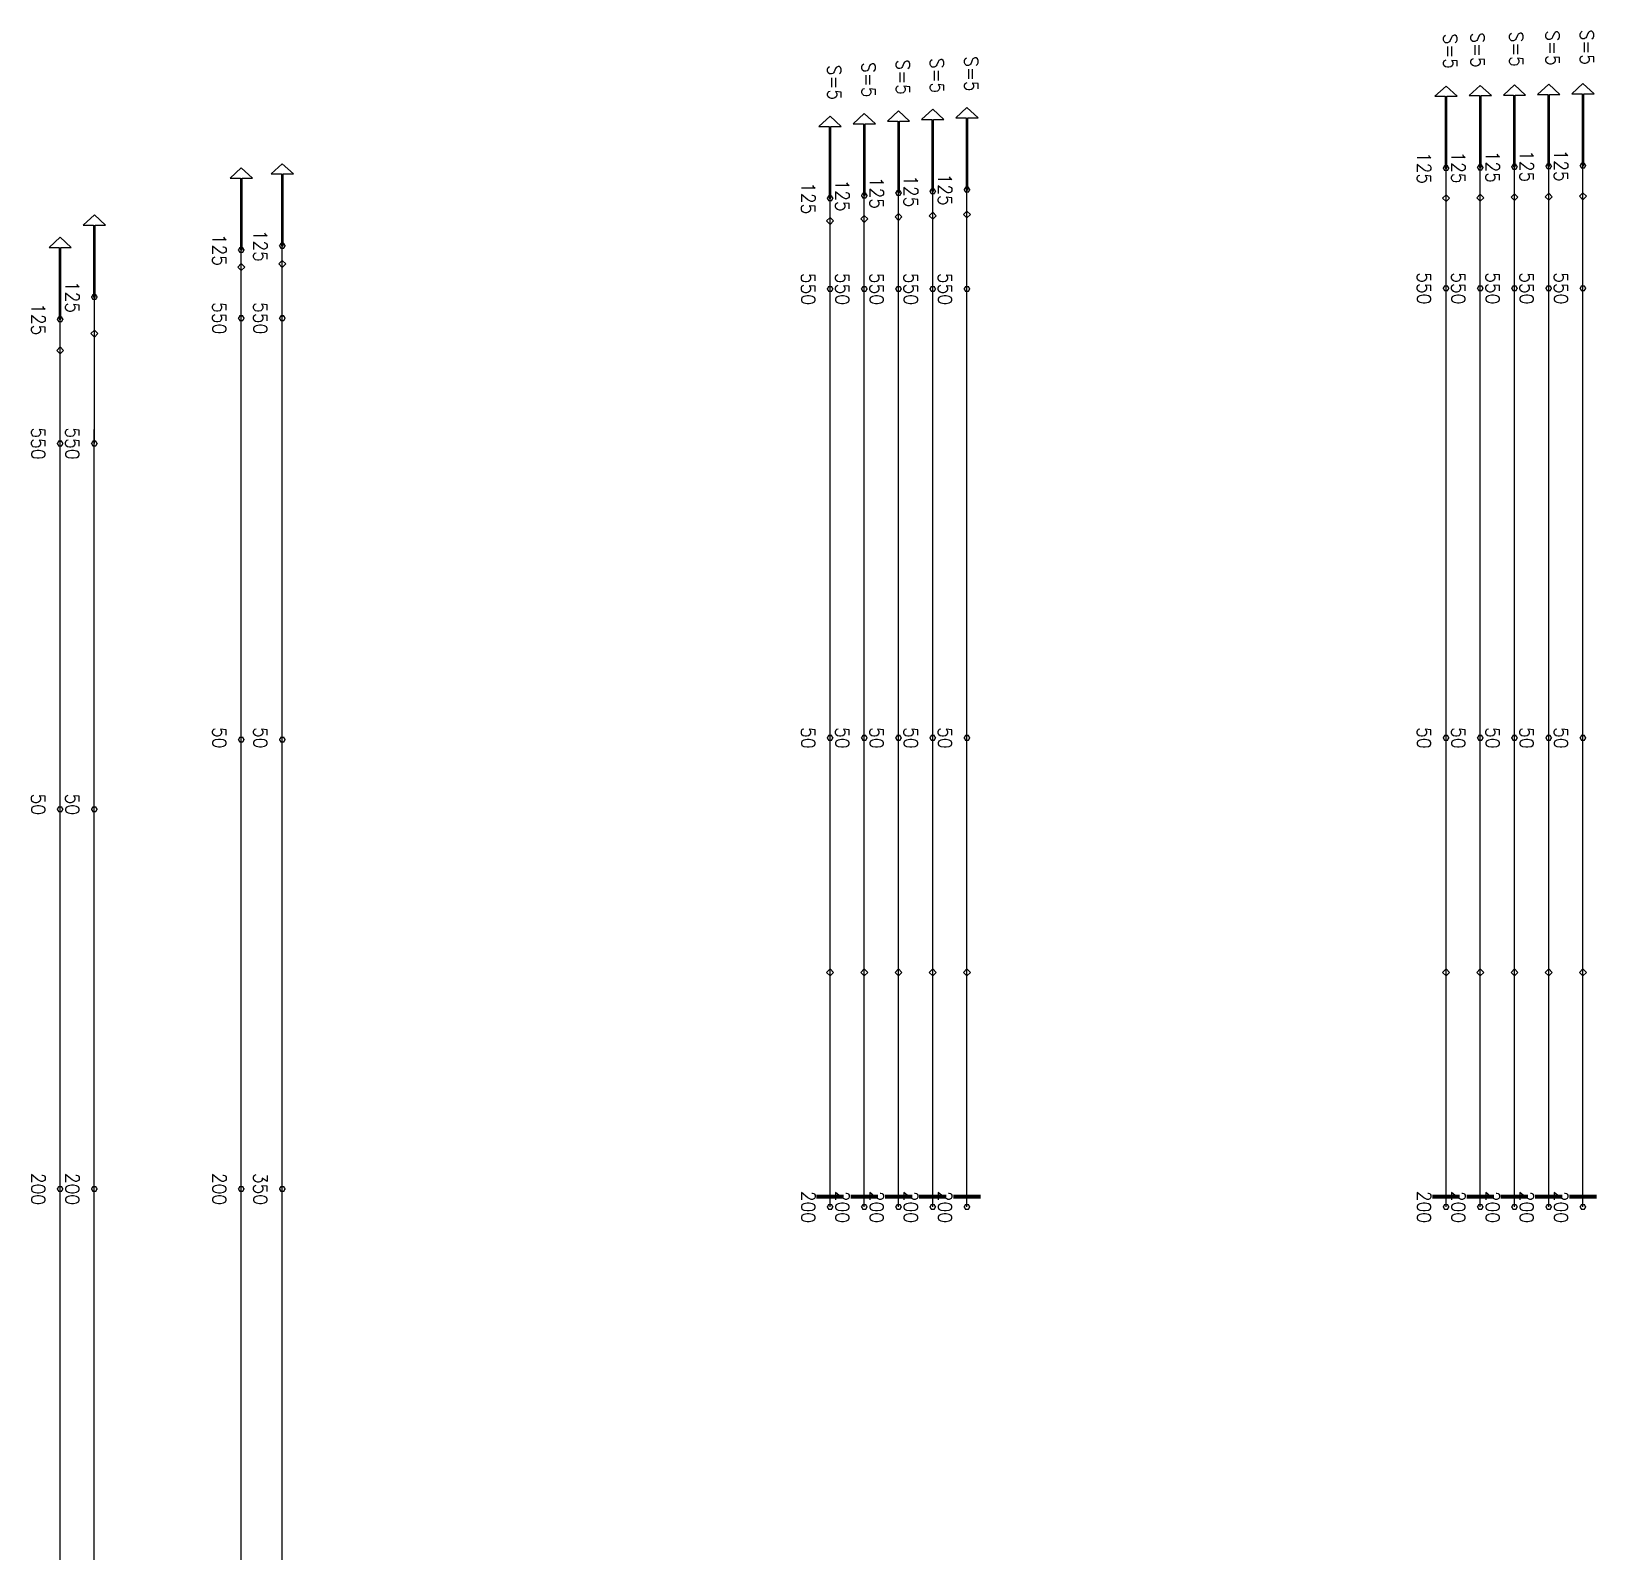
# Model space of a CAD drawing. Header units: millimetres. Extents: x -24156 to 1128921, y -12387 to 212709.
# Drawn here: x 783030 to 805931, y 58611 to 80833 of the extents above; entities that cross this region are included whole.
import ezdxf

# ---------------------------------------------------------------- set-up
doc = ezdxf.new("R2010")
doc.units = ezdxf.units.MM
doc.header["$MEASUREMENT"] = 0
doc.layers.add('Current_plane_Tendon', color=7, linetype='Continuous', true_color=0xab0000)
doc.styles.get("Standard").update_dxf_attribs({"font": 'arial.ttf'})

msp = doc.modelspace()

# ---------------------------------------------------------------- linework, layer by layer
at = {"layer": 'Current_plane_Tendon', "color": 14, "linetype": 'Continuous', "true_color": 0xab0000}
for points in [[(803712.8, 78834.2), (803712.8, 79884.2), (803862.8, 79884.2), (803700.8, 80034.2), (803538.8, 79884.2), (803688.8, 79884.2), (803688.8, 78834.2)], [(804212.8, 78843.3), (804212.8, 79893.3), (804362.8, 79893.3), (804200.8, 80043.3), (804038.8, 79893.3), (804188.8, 79893.3), (804188.8, 78843.3)], [(804712.8, 78852.4), (804712.8, 79902.4), (804862.8, 79902.4), (804700.8, 80052.4), (804538.8, 79902.4), (804688.8, 79902.4), (804688.8, 78852.4)], [(805212.8, 78861.5), (805212.8, 79911.5), (805362.8, 79911.5), (805200.8, 80061.5), (805038.8, 79911.5), (805188.8, 79911.5), (805188.8, 78861.5)], [(805712.8, 78870.6), (805712.8, 79920.6), (805862.8, 79920.6), (805700.8, 80070.6), (805538.8, 79920.6), (805688.8, 79920.6), (805688.8, 78870.6)], [(796212.8, 78494.9), (796212.8, 79544.9), (796362.8, 79544.9), (796200.8, 79694.9), (796038.8, 79544.9), (796188.8, 79544.9), (796188.8, 78494.9)], [(796712.8, 78518.7), (796712.8, 79568.7), (796862.8, 79568.7), (796700.8, 79718.7), (796538.8, 79568.7), (796688.8, 79568.7), (796688.8, 78518.7)], [(794712.8, 78393.6), (794712.8, 79443.6), (794862.8, 79443.6), (794700.8, 79593.6), (794538.8, 79443.6), (794688.8, 79443.6), (794688.8, 78393.6)], [(795212.8, 78432.3), (795212.8, 79482.3), (795362.8, 79482.3), (795200.8, 79632.3), (795038.8, 79482.3), (795188.8, 79482.3), (795188.8, 78432.3)], [(795712.8, 78471), (795712.8, 79521), (795862.8, 79521), (795700.8, 79671), (795538.8, 79521), (795688.8, 79521), (795688.8, 78471)], [(783962.4, 76949.6), (783962.4, 77999.6), (784112.4, 77999.6), (783950.4, 78149.6), (783788.4, 77999.6), (783938.4, 77999.6), (783938.4, 76949.6)], [(783462.4, 76624.1), (783462.4, 77674.1), (783612.4, 77674.1), (783450.4, 77824.1), (783288.4, 77674.1), (783438.4, 77674.1), (783438.4, 76624.1)], [(794750.8, 67077.9), (794700.8, 67127.9), (794650.8, 67077.9), (794700.8, 67027.9), (794750.8, 67077.9)], [(795250.8, 67077.9), (795200.8, 67127.9), (795150.8, 67077.9), (795200.8, 67027.9), (795250.8, 67077.9)], [(795750.8, 67077.9), (795700.8, 67127.9), (795650.8, 67077.9), (795700.8, 67027.9), (795750.8, 67077.9)], [(796250.8, 67077.9), (796200.8, 67127.9), (796150.8, 67077.9), (796200.8, 67027.9), (796250.8, 67077.9)], [(796750.8, 67077.9), (796700.8, 67127.9), (796650.8, 67077.9), (796700.8, 67027.9), (796750.8, 67077.9)], [(803750.8, 67077.9), (803700.8, 67127.9), (803650.8, 67077.9), (803700.8, 67027.9), (803750.8, 67077.9)], [(804250.8, 67077.9), (804200.8, 67127.9), (804150.8, 67077.9), (804200.8, 67027.9), (804250.8, 67077.9)], [(804750.8, 67077.9), (804700.8, 67127.9), (804650.8, 67077.9), (804700.8, 67027.9), (804750.8, 67077.9)], [(805250.8, 67077.9), (805200.8, 67127.9), (805150.8, 67077.9), (805200.8, 67027.9), (805250.8, 67077.9)], [(805750.8, 67077.9), (805700.8, 67127.9), (805650.8, 67077.9), (805700.8, 67027.9), (805750.8, 67077.9)]]:
    msp.add_lwpolyline(points, close=True, dxfattribs=at)
for points, elevation in [([(786109.1, 77637.4), (786109.1, 78687.4), (786259.1, 78687.4), (786097.1, 78837.4), (785935.1, 78687.4), (786085.1, 78687.4), (786085.1, 77637.4)], -76.3), ([(786709.1, 77698.3), (786709.1, 78748.3), (786859.1, 78748.3), (786697.1, 78898.3), (786535.1, 78748.3), (786685.1, 78748.3), (786685.1, 77698.3)], -76.3), ([(803750.8, 78395), (803700.8, 78445), (803650.8, 78395), (803700.8, 78345), (803750.8, 78395)], 125), ([(804250.8, 78401.8), (804200.8, 78451.8), (804150.8, 78401.8), (804200.8, 78351.8), (804250.8, 78401.8)], 125), ([(804750.8, 78408.7), (804700.8, 78458.7), (804650.8, 78408.7), (804700.8, 78358.7), (804750.8, 78408.7)], 125), ([(805250.8, 78415.5), (805200.8, 78465.5), (805150.8, 78415.5), (805200.8, 78365.5), (805250.8, 78415.5)], 125), ([(805750.8, 78422.3), (805700.8, 78472.3), (805650.8, 78422.3), (805700.8, 78372.3), (805750.8, 78422.3)], 125), ([(794750.8, 78062.2), (794700.8, 78112.2), (794650.8, 78062.2), (794700.8, 78012.2), (794750.8, 78062.2)], 125), ([(795250.8, 78091.3), (795200.8, 78141.3), (795150.8, 78091.3), (795200.8, 78041.3), (795250.8, 78091.3)], 125), ([(795750.8, 78120.3), (795700.8, 78170.3), (795650.8, 78120.3), (795700.8, 78070.3), (795750.8, 78120.3)], 125), ([(796250.8, 78138.2), (796200.8, 78188.2), (796150.8, 78138.2), (796200.8, 78088.2), (796250.8, 78138.2)], 125), ([(796750.8, 78156), (796700.8, 78206), (796650.8, 78156), (796700.8, 78106), (796750.8, 78156)], 125), ([(786147.1, 77388.1), (786097.1, 77438.1), (786047.1, 77388.1), (786097.1, 77338.1), (786147.1, 77388.1)], 48.7), ([(786747.1, 77433.8), (786697.1, 77483.8), (786647.1, 77433.8), (786697.1, 77383.8), (786747.1, 77433.8)], 48.7), ([(784000.4, 76414.3), (783950.4, 76464.3), (783900.4, 76414.3), (783950.4, 76364.3), (784000.4, 76414.3)], 125), ([(783500.4, 76170.1), (783450.4, 76220.1), (783400.4, 76170.1), (783450.4, 76120.1), (783500.4, 76170.1)], 125)]:
    msp.add_lwpolyline(points, close=True, dxfattribs=dict(at, elevation=elevation))
at = {"layer": 'Current_plane_Tendon', "color": 14, "linetype": 'Continuous', "true_color": 0xab0000, "const_width": 20}
for points in [[(803740.8, 78834.2), (803720.8, 78868.8), (803680.8, 78868.8), (803660.8, 78834.2), (803680.8, 78799.5), (803720.8, 78799.5)], [(804240.8, 78843.3), (804220.8, 78877.9), (804180.8, 78877.9), (804160.8, 78843.3), (804180.8, 78808.6), (804220.8, 78808.6)], [(804740.8, 78852.4), (804720.8, 78887), (804680.8, 78887), (804660.8, 78852.4), (804680.8, 78817.7), (804720.8, 78817.7)], [(805240.8, 78861.5), (805220.8, 78896.1), (805180.8, 78896.1), (805160.8, 78861.5), (805180.8, 78826.8), (805220.8, 78826.8)], [(805740.8, 78870.6), (805720.8, 78905.2), (805680.8, 78905.2), (805660.8, 78870.6), (805680.8, 78835.9), (805720.8, 78835.9)], [(796740.8, 78518.7), (796720.8, 78553.3), (796680.8, 78553.3), (796660.8, 78518.7), (796680.8, 78484), (796720.8, 78484)], [(794740.8, 78393.6), (794720.8, 78428.2), (794680.8, 78428.2), (794660.8, 78393.6), (794680.8, 78359), (794720.8, 78359)], [(795240.8, 78432.3), (795220.8, 78467), (795180.8, 78467), (795160.8, 78432.3), (795180.8, 78397.7), (795220.8, 78397.7)], [(795740.8, 78471), (795720.8, 78505.7), (795680.8, 78505.7), (795660.8, 78471), (795680.8, 78436.4), (795720.8, 78436.4)], [(796240.8, 78494.9), (796220.8, 78529.5), (796180.8, 78529.5), (796160.8, 78494.9), (796180.8, 78460.2), (796220.8, 78460.2)], [(783990.4, 76949.6), (783970.4, 76984.3), (783930.4, 76984.3), (783910.4, 76949.6), (783930.4, 76915), (783970.4, 76915)], [(783490.4, 76624.1), (783470.4, 76658.7), (783430.4, 76658.7), (783410.4, 76624.1), (783430.4, 76589.5), (783470.4, 76589.5)]]:
    msp.add_lwpolyline(points, close=True, dxfattribs=at)
for points, elevation in [([(786137.1, 77637.4), (786117.1, 77672.1), (786077.1, 77672.1), (786057.1, 77637.4), (786077.1, 77602.8), (786117.1, 77602.8)], -76.3), ([(786737.1, 77698.3), (786717.1, 77733), (786677.1, 77733), (786657.1, 77698.3), (786677.1, 77663.7), (786717.1, 77663.7)], -76.3), ([(794740.8, 77068.1), (794720.8, 77102.7), (794680.8, 77102.7), (794660.8, 77068.1), (794680.8, 77033.5), (794720.8, 77033.5)], 75), ([(795240.8, 77068.1), (795220.8, 77102.7), (795180.8, 77102.7), (795160.8, 77068.1), (795180.8, 77033.5), (795220.8, 77033.5)], 75), ([(795740.8, 77068.1), (795720.8, 77102.7), (795680.8, 77102.7), (795660.8, 77068.1), (795680.8, 77033.5), (795720.8, 77033.5)], 75), ([(796240.8, 77068.1), (796220.8, 77102.7), (796180.8, 77102.7), (796160.8, 77068.1), (796180.8, 77033.5), (796220.8, 77033.5)], 75), ([(796740.8, 77068.1), (796720.8, 77102.7), (796680.8, 77102.7), (796660.8, 77068.1), (796680.8, 77033.5), (796720.8, 77033.5)], 75), ([(803740.8, 77077.5), (803720.8, 77112.1), (803680.8, 77112.1), (803660.8, 77077.5), (803680.8, 77042.9), (803720.8, 77042.9)], 75), ([(804240.8, 77077.5), (804220.8, 77112.1), (804180.8, 77112.1), (804160.8, 77077.5), (804180.8, 77042.9), (804220.8, 77042.9)], 75), ([(804740.8, 77077.5), (804720.8, 77112.1), (804680.8, 77112.1), (804660.8, 77077.5), (804680.8, 77042.9), (804720.8, 77042.9)], 75), ([(805240.8, 77077.5), (805220.8, 77112.1), (805180.8, 77112.1), (805160.8, 77077.5), (805180.8, 77042.9), (805220.8, 77042.9)], 75), ([(805740.8, 77077.5), (805720.8, 77112.1), (805680.8, 77112.1), (805660.8, 77077.5), (805680.8, 77042.9), (805720.8, 77042.9)], 75), ([(786137.2, 76640.1), (786117.2, 76674.7), (786077.2, 76674.7), (786057.2, 76640.1), (786077.2, 76605.4), (786117.2, 76605.4)], -1.3), ([(786737.2, 76640.1), (786717.2, 76674.7), (786677.2, 76674.7), (786657.2, 76640.1), (786677.2, 76605.4), (786717.2, 76605.4)], -1.3), ([(783490.4, 74808.3), (783470.4, 74842.9), (783430.4, 74842.9), (783410.4, 74808.3), (783430.4, 74773.6), (783470.4, 74773.6)], 75), ([(783990.4, 74808.3), (783970.4, 74842.9), (783930.4, 74842.9), (783910.4, 74808.3), (783930.4, 74773.6), (783970.4, 74773.6)], 75), ([(794740.8, 70505.8), (794720.8, 70540.4), (794680.8, 70540.4), (794660.8, 70505.8), (794680.8, 70471.1), (794720.8, 70471.1)], -350), ([(795240.8, 70505.8), (795220.8, 70540.4), (795180.8, 70540.4), (795160.8, 70505.8), (795180.8, 70471.1), (795220.8, 70471.1)], -350), ([(795740.8, 70505.8), (795720.8, 70540.4), (795680.8, 70540.4), (795660.8, 70505.8), (795680.8, 70471.1), (795720.8, 70471.1)], -350), ([(796240.8, 70505.8), (796220.8, 70540.4), (796180.8, 70540.4), (796160.8, 70505.8), (796180.8, 70471.1), (796220.8, 70471.1)], -350), ([(796740.8, 70505.8), (796720.8, 70540.4), (796680.8, 70540.4), (796660.8, 70505.8), (796680.8, 70471.1), (796720.8, 70471.1)], -350), ([(803740.8, 70505.8), (803720.8, 70540.4), (803680.8, 70540.4), (803660.8, 70505.8), (803680.8, 70471.1), (803720.8, 70471.1)], -350), ([(804240.8, 70505.8), (804220.8, 70540.4), (804180.8, 70540.4), (804160.8, 70505.8), (804180.8, 70471.1), (804220.8, 70471.1)], -350), ([(804740.8, 70505.8), (804720.8, 70540.4), (804680.8, 70540.4), (804660.8, 70505.8), (804680.8, 70471.1), (804720.8, 70471.1)], -350), ([(805240.8, 70505.8), (805220.8, 70540.4), (805180.8, 70540.4), (805160.8, 70505.8), (805180.8, 70471.1), (805220.8, 70471.1)], -350), ([(805740.8, 70505.8), (805720.8, 70540.4), (805680.8, 70540.4), (805660.8, 70505.8), (805680.8, 70471.1), (805720.8, 70471.1)], -350), ([(786137.2, 70480.3), (786117.2, 70514.9), (786077.2, 70514.9), (786057.2, 70480.3), (786077.2, 70445.6), (786117.2, 70445.6)], -225), ([(786737.2, 70480.3), (786717.2, 70514.9), (786677.2, 70514.9), (786657.2, 70480.3), (786677.2, 70445.6), (786717.2, 70445.6)], -225), ([(783490, 69462.4), (783470, 69497), (783430, 69497), (783410, 69462.4), (783430, 69427.8), (783470, 69427.8)], -225), ([(783990, 69462.4), (783970, 69497), (783930, 69497), (783910, 69462.4), (783930, 69427.8), (783970, 69427.8)], -225), ([(783490, 63912.5), (783470, 63947.1), (783430, 63947.1), (783410, 63912.5), (783430, 63877.8), (783470, 63877.8)], -50), ([(783990, 63912.5), (783970, 63947.1), (783930, 63947.1), (783910, 63912.5), (783930, 63877.8), (783970, 63877.8)], -50), ([(786137.2, 63912.5), (786117.2, 63947.1), (786077.2, 63947.1), (786057.2, 63912.5), (786077.2, 63877.8), (786117.2, 63877.8)], -50), ([(786737.2, 63912.5), (786717.2, 63947.1), (786677.2, 63947.1), (786657.2, 63912.5), (786677.2, 63877.8), (786717.2, 63877.8)], -50), ([(794740.8, 63650), (794720.8, 63684.6), (794680.8, 63684.6), (794660.8, 63650), (794680.8, 63615.4), (794720.8, 63615.4)], -200), ([(795240.8, 63650), (795220.8, 63684.6), (795180.8, 63684.6), (795160.8, 63650), (795180.8, 63615.4), (795220.8, 63615.4)], -200), ([(795740.8, 63650), (795720.8, 63684.6), (795680.8, 63684.6), (795660.8, 63650), (795680.8, 63615.4), (795720.8, 63615.4)], -200), ([(796240.8, 63650), (796220.8, 63684.6), (796180.8, 63684.6), (796160.8, 63650), (796180.8, 63615.4), (796220.8, 63615.4)], -200), ([(796740.8, 63650), (796720.8, 63684.6), (796680.8, 63684.6), (796660.8, 63650), (796680.8, 63615.4), (796720.8, 63615.4)], -200), ([(803740.8, 63650), (803720.8, 63684.6), (803680.8, 63684.6), (803660.8, 63650), (803680.8, 63615.4), (803720.8, 63615.4)], -200), ([(804240.8, 63650), (804220.8, 63684.6), (804180.8, 63684.6), (804160.8, 63650), (804180.8, 63615.4), (804220.8, 63615.4)], -200), ([(804740.8, 63650), (804720.8, 63684.6), (804680.8, 63684.6), (804660.8, 63650), (804680.8, 63615.4), (804720.8, 63615.4)], -200), ([(805240.8, 63650), (805220.8, 63684.6), (805180.8, 63684.6), (805160.8, 63650), (805180.8, 63615.4), (805220.8, 63615.4)], -200), ([(805740.8, 63650), (805720.8, 63684.6), (805680.8, 63684.6), (805660.8, 63650), (805680.8, 63615.4), (805720.8, 63615.4)], -200)]:
    msp.add_lwpolyline(points, close=True, dxfattribs=dict(at, elevation=elevation))
at = {"layer": 'Current_plane_Tendon', "color": 14, "linetype": 'Continuous', "true_color": 0xab0000, "const_width": 60, "elevation": -200}
for points in [[(794500.8, 63800), (794900.8, 63800)], [(795000.8, 63800), (795400.8, 63800)], [(795500.8, 63800), (795900.8, 63800)], [(796000.8, 63800), (796400.8, 63800)], [(796500.8, 63800), (796900.8, 63800)], [(803500.8, 63800), (803900.8, 63800)], [(804000.8, 63800), (804400.8, 63800)], [(804500.8, 63800), (804900.8, 63800)], [(805000.8, 63800), (805400.8, 63800)], [(805500.8, 63800), (805900.8, 63800)]]:
    msp.add_lwpolyline(points, dxfattribs=at)
at = {"layer": 'Current_plane_Tendon', "color": 14, "linetype": 'Continuous', "true_color": 0xab0000}
for points in [[(803700.8, 77077.5, 75), (803700.8, 77253.2, 74.2), (803700.8, 77428.8, 72), (803700.8, 77604.5, 68.3), (803700.8, 77780.2, 63), (803700.8, 77955.8, 56.3), (803700.8, 78131.5, 48), (803700.8, 78307.2, 38.2), (803700.8, 78482.9, 27), (803700.8, 78658.5, 14.2), (803700.8, 78834.2, 0)], [(804200.8, 77077.5, 75), (804200.8, 77238, 74.4), (804200.8, 77398.5, 72.5), (804200.8, 77559.1, 69.4), (804200.8, 77719.6, 65.1), (804200.8, 77880.1, 59.5), (804200.8, 78040.7, 52.7), (804200.8, 78201.2, 44.6), (804200.8, 78361.7, 35.3), (804200.8, 78522.2, 24.8), (804200.8, 78682.8, 13), (804200.8, 78843.3, 0)], [(804700.8, 77077.5, 75), (804700.8, 77238.8, 74.4), (804700.8, 77400.2, 72.5), (804700.8, 77561.6, 69.4), (804700.8, 77722.9, 65.1), (804700.8, 77884.3, 59.5), (804700.8, 78045.6, 52.7), (804700.8, 78207, 44.6), (804700.8, 78368.3, 35.3), (804700.8, 78529.7, 24.8), (804700.8, 78691, 13), (804700.8, 78852.4, 0)], [(805200.8, 77077.5, 75), (805200.8, 77239.7, 74.4), (805200.8, 77401.9, 72.5), (805200.8, 77564, 69.4), (805200.8, 77726.2, 65.1), (805200.8, 77888.4, 59.5), (805200.8, 78050.6, 52.7), (805200.8, 78212.8, 44.6), (805200.8, 78374.9, 35.3), (805200.8, 78537.1, 24.8), (805200.8, 78699.3, 13), (805200.8, 78861.5, 0)], [(805700.8, 77077.5, 75), (805700.8, 77240.5, 74.4), (805700.8, 77403.5, 72.5), (805700.8, 77566.5, 69.4), (805700.8, 77729.5, 65.1), (805700.8, 77892.5, 59.5), (805700.8, 78055.5, 52.7), (805700.8, 78218.5, 44.6), (805700.8, 78381.6, 35.3), (805700.8, 78544.6, 24.8), (805700.8, 78707.6, 13), (805700.8, 78870.6, 0)], [(794700.8, 77068.1, 75), (794700.8, 77188.6, 74.4), (794700.8, 77309.1, 72.5), (794700.8, 77429.6, 69.4), (794700.8, 77550.1, 65.1), (794700.8, 77670.6, 59.5), (794700.8, 77791.1, 52.7), (794700.8, 77911.6, 44.6), (794700.8, 78032.1, 35.3), (794700.8, 78152.6, 24.8), (794700.8, 78273.1, 13), (794700.8, 78393.6, 0)], [(795200.8, 77068.1, 75), (795200.8, 77192.1, 74.4), (795200.8, 77316.1, 72.5), (795200.8, 77440.2, 69.4), (795200.8, 77564.2, 65.1), (795200.8, 77688.2, 59.5), (795200.8, 77812.2, 52.7), (795200.8, 77936.2, 44.6), (795200.8, 78060.3, 35.3), (795200.8, 78184.3, 24.8), (795200.8, 78308.3, 13), (795200.8, 78432.3, 0)], [(795700.8, 77068.1, 75), (795700.8, 77195.6, 74.4), (795700.8, 77323.2, 72.5), (795700.8, 77450.7, 69.4), (795700.8, 77578.3, 65.1), (795700.8, 77705.8, 59.5), (795700.8, 77833.3, 52.7), (795700.8, 77960.9, 44.6), (795700.8, 78088.4, 35.3), (795700.8, 78216, 24.8), (795700.8, 78343.5, 13), (795700.8, 78471, 0)], [(796200.8, 77068.1, 75), (796200.8, 77197.8, 74.4), (796200.8, 77327.5, 72.5), (796200.8, 77457.2, 69.4), (796200.8, 77586.9, 65.1), (796200.8, 77716.6, 59.5), (796200.8, 77846.3, 52.7), (796200.8, 77976, 44.6), (796200.8, 78105.7, 35.3), (796200.8, 78235.4, 24.8), (796200.8, 78365.2, 13), (796200.8, 78494.9, 0)], [(796700.8, 77068.1, 75), (796700.8, 77200, 74.4), (796700.8, 77331.8, 72.5), (796700.8, 77463.7, 69.4), (796700.8, 77595.6, 65.1), (796700.8, 77727.5, 59.5), (796700.8, 77859.3, 52.7), (796700.8, 77991.2, 44.6), (796700.8, 78123.1, 35.3), (796700.8, 78254.9, 24.8), (796700.8, 78386.8, 13), (796700.8, 78518.7, 0)], [(786097.2, 76640.1, -1.3), (786097.2, 76730.7, -2), (786097.2, 76821.4, -3.8), (786097.2, 76912.1, -6.9), (786097.1, 77002.7, -11.3), (786097.1, 77093.4, -16.8), (786097.1, 77184.1, -23.7), (786097.1, 77274.8, -31.7), (786097.1, 77365.4, -41), (786097.1, 77456.1, -51.5), (786097.1, 77546.8, -63.3), (786097.1, 77637.4, -76.3)], [(786697.2, 76640.1, -1.3), (786697.2, 76736.3, -2), (786697.2, 76832.5, -3.8), (786697.2, 76928.7, -6.9), (786697.1, 77024.9, -11.3), (786697.1, 77121.1, -16.8), (786697.1, 77217.3, -23.7), (786697.1, 77313.5, -31.7), (786697.1, 77409.7, -41), (786697.1, 77505.9, -51.5), (786697.1, 77602.1, -63.3), (786697.1, 77698.3, -76.3)], [(794700.8, 63650, -200), (794700.8, 64507, -204.7), (794700.8, 65363.9, -218.8), (794700.8, 66220.9, -242.2), (794700.8, 67077.9, -275), (794700.8, 67934.9, -307.8), (794700.8, 68791.8, -331.3), (794700.8, 69648.8, -345.3), (794700.8, 70505.8, -350), (794700.8, 71362.7, -340.6), (794700.8, 72219.7, -312.5), (794700.8, 73076.7, -265.6), (794700.8, 73933.6, -200), (794700.8, 74790.6, -134.4), (794700.8, 75647.6, -87.5), (794700.8, 76504.6, -59.4), (794700.8, 77361.5, -50)], [(795200.8, 63650, -200), (795200.8, 64507, -204.7), (795200.8, 65363.9, -218.8), (795200.8, 66220.9, -242.2), (795200.8, 67077.9, -275), (795200.8, 67934.9, -307.8), (795200.8, 68791.8, -331.3), (795200.8, 69648.8, -345.3), (795200.8, 70505.8, -350), (795200.8, 71362.7, -340.6), (795200.8, 72219.7, -312.5), (795200.8, 73076.7, -265.6), (795200.8, 73933.6, -200), (795200.8, 74790.6, -134.4), (795200.8, 75647.6, -87.5), (795200.8, 76504.6, -59.4), (795200.8, 77361.5, -50)], [(795700.8, 63650, -200), (795700.8, 64507, -204.7), (795700.8, 65363.9, -218.8), (795700.8, 66220.9, -242.2), (795700.8, 67077.9, -275), (795700.8, 67934.9, -307.8), (795700.8, 68791.8, -331.3), (795700.8, 69648.8, -345.3), (795700.8, 70505.8, -350), (795700.8, 71362.7, -340.6), (795700.8, 72219.7, -312.5), (795700.8, 73076.7, -265.6), (795700.8, 73933.6, -200), (795700.8, 74790.6, -134.4), (795700.8, 75647.6, -87.5), (795700.8, 76504.6, -59.4), (795700.8, 77361.5, -50)], [(796200.8, 63650, -200), (796200.8, 64507, -204.7), (796200.8, 65363.9, -218.8), (796200.8, 66220.9, -242.2), (796200.8, 67077.9, -275), (796200.8, 67934.9, -307.8), (796200.8, 68791.8, -331.3), (796200.8, 69648.8, -345.3), (796200.8, 70505.8, -350), (796200.8, 71362.7, -340.6), (796200.8, 72219.7, -312.5), (796200.8, 73076.7, -265.6), (796200.8, 73933.6, -200), (796200.8, 74790.6, -134.4), (796200.8, 75647.6, -87.5), (796200.8, 76504.6, -59.4), (796200.8, 77361.5, -50)], [(796700.8, 63650, -200), (796700.8, 64507, -204.7), (796700.8, 65363.9, -218.8), (796700.8, 66220.9, -242.2), (796700.8, 67077.9, -275), (796700.8, 67934.9, -307.8), (796700.8, 68791.8, -331.3), (796700.8, 69648.8, -345.3), (796700.8, 70505.8, -350), (796700.8, 71362.7, -340.6), (796700.8, 72219.7, -312.5), (796700.8, 73076.7, -265.6), (796700.8, 73933.6, -200), (796700.8, 74790.6, -134.4), (796700.8, 75647.6, -87.5), (796700.8, 76504.6, -59.4), (796700.8, 77361.5, -50)], [(803700.8, 63650, -200), (803700.8, 64507, -204.7), (803700.8, 65363.9, -218.8), (803700.8, 66220.9, -242.2), (803700.8, 67077.9, -275), (803700.8, 67934.9, -307.8), (803700.8, 68791.8, -331.3), (803700.8, 69648.8, -345.3), (803700.8, 70505.8, -350), (803700.8, 71362.7, -340.6), (803700.8, 72219.7, -312.5), (803700.8, 73076.7, -265.6), (803700.8, 73933.6, -200), (803700.8, 74790.6, -134.4), (803700.8, 75647.6, -87.5), (803700.8, 76504.6, -59.4), (803700.8, 77361.5, -50)], [(804200.8, 63650, -200), (804200.8, 64507, -204.7), (804200.8, 65363.9, -218.8), (804200.8, 66220.9, -242.2), (804200.8, 67077.9, -275), (804200.8, 67934.9, -307.8), (804200.8, 68791.8, -331.3), (804200.8, 69648.8, -345.3), (804200.8, 70505.8, -350), (804200.8, 71362.7, -340.6), (804200.8, 72219.7, -312.5), (804200.8, 73076.7, -265.6), (804200.8, 73933.6, -200), (804200.8, 74790.6, -134.4), (804200.8, 75647.6, -87.5), (804200.8, 76504.6, -59.4), (804200.8, 77361.5, -50)], [(804700.8, 63650, -200), (804700.8, 64507, -204.7), (804700.8, 65363.9, -218.8), (804700.8, 66220.9, -242.2), (804700.8, 67077.9, -275), (804700.8, 67934.9, -307.8), (804700.8, 68791.8, -331.3), (804700.8, 69648.8, -345.3), (804700.8, 70505.8, -350), (804700.8, 71362.7, -340.6), (804700.8, 72219.7, -312.5), (804700.8, 73076.7, -265.6), (804700.8, 73933.6, -200), (804700.8, 74790.6, -134.4), (804700.8, 75647.6, -87.5), (804700.8, 76504.6, -59.4), (804700.8, 77361.5, -50)], [(805200.8, 63650, -200), (805200.8, 64507, -204.7), (805200.8, 65363.9, -218.8), (805200.8, 66220.9, -242.2), (805200.8, 67077.9, -275), (805200.8, 67934.9, -307.8), (805200.8, 68791.8, -331.3), (805200.8, 69648.8, -345.3), (805200.8, 70505.8, -350), (805200.8, 71362.7, -340.6), (805200.8, 72219.7, -312.5), (805200.8, 73076.7, -265.6), (805200.8, 73933.6, -200), (805200.8, 74790.6, -134.4), (805200.8, 75647.6, -87.5), (805200.8, 76504.6, -59.4), (805200.8, 77361.5, -50)], [(805700.8, 63650, -200), (805700.8, 64507, -204.7), (805700.8, 65363.9, -218.8), (805700.8, 66220.9, -242.2), (805700.8, 67077.9, -275), (805700.8, 67934.9, -307.8), (805700.8, 68791.8, -331.3), (805700.8, 69648.8, -345.3), (805700.8, 70505.8, -350), (805700.8, 71362.7, -340.6), (805700.8, 72219.7, -312.5), (805700.8, 73076.7, -265.6), (805700.8, 73933.6, -200), (805700.8, 74790.6, -134.4), (805700.8, 75647.6, -87.5), (805700.8, 76504.6, -59.4), (805700.8, 77361.5, -50)], [(783950.4, 74808.3, 75), (783950.4, 75002.9, 74.4), (783950.4, 75197.6, 72.5), (783950.4, 75392.3, 69.4), (783950.4, 75586.9, 65.1), (783950.4, 75781.6, 59.5), (783950.4, 75976.3, 52.7), (783950.4, 76170.9, 44.6), (783950.4, 76365.6, 35.3), (783950.4, 76560.3, 24.8), (783950.4, 76754.9, 13), (783950.4, 76949.6, 0)], [(786097.2, 63912.5, -50), (786097.2, 64733.4, -55.5), (786097.2, 65554.4, -71.9), (786097.2, 66375.4, -99.2), (786097.2, 67196.4, -137.5), (786097.2, 68017.3, -175.8), (786097.2, 68838.3, -203.1), (786097.2, 69659.3, -219.5), (786097.2, 70480.3, -225), (786097.2, 71301.2, -219.5), (786097.2, 72122.2, -203.1), (786097.2, 72943.2, -175.8), (786097.2, 73764.2, -137.5), (786097.2, 74585.2, -99.2), (786097.2, 75406.1, -71.9), (786097.2, 76227.1, -55.5), (786097.1, 77048.1, -50)], [(786697.2, 63912.5, -50), (786697.2, 64733.4, -55.5), (786697.2, 65554.4, -71.9), (786697.2, 66375.4, -99.2), (786697.2, 67196.4, -137.5), (786697.2, 68017.3, -175.8), (786697.2, 68838.3, -203.1), (786697.2, 69659.3, -219.5), (786697.2, 70480.3, -225), (786697.2, 71301.2, -219.5), (786697.2, 72122.2, -203.1), (786697.2, 72943.2, -175.8), (786697.2, 73764.2, -137.5), (786697.2, 74585.2, -99.2), (786697.2, 75406.1, -71.9), (786697.2, 76227.1, -55.5), (786697.1, 77048.1, -50)], [(783450.4, 74808.3, 75), (783450.4, 74989.8, 74.2), (783450.4, 75171.4, 72), (783450.4, 75353, 68.3), (783450.4, 75534.6, 63), (783450.4, 75716.2, 56.3), (783450.4, 75897.8, 48), (783450.4, 76079.3, 38.2), (783450.4, 76260.9, 27), (783450.4, 76442.5, 14.2), (783450.4, 76624.1, 0)], [(783450, 63912.5, -50), (783450, 64606.2, -55.5), (783450, 65299.9, -71.9), (783450, 65993.7, -99.2), (783450, 66687.4, -137.5), (783450, 67381.2, -175.8), (783450, 68074.9, -203.1), (783450, 68768.7, -219.5), (783450, 69462.4, -225), (783450, 70156.2, -219.5), (783450, 70849.9, -203.1), (783450, 71543.6, -175.8), (783450, 72237.4, -137.5), (783450, 72931.1, -99.2), (783450, 73624.9, -71.9), (783450, 74318.6, -55.5), (783450, 75012.4, -50)], [(783950, 63912.5, -50), (783950, 64606.2, -55.5), (783950, 65299.9, -71.9), (783950, 65993.7, -99.2), (783950, 66687.4, -137.5), (783950, 67381.2, -175.8), (783950, 68074.9, -203.1), (783950, 68768.7, -219.5), (783950, 69462.4, -225), (783950, 70156.2, -219.5), (783950, 70849.9, -203.1), (783950, 71543.6, -175.8), (783950, 72237.4, -137.5), (783950, 72931.1, -99.2), (783950, 73624.9, -71.9), (783950, 74318.6, -55.5), (783950, 75012.4, -50)], [(783450, 52041.7, -50), (783450, 52783.7, -54.7), (783450, 53525.6, -68.7), (783450, 54267.5, -92.2), (783450, 55009.4, -125), (783450, 55751.3, -157.8), (783450, 56493.3, -181.3), (783450, 57235.2, -195.3), (783450, 57977.1, -200), (783450, 58719, -195.3), (783450, 59460.9, -181.3), (783450, 60202.9, -157.8), (783450, 60944.8, -125), (783450, 61686.7, -92.2), (783450, 62428.6, -68.7), (783450, 63170.5, -54.7), (783450, 63912.5, -50)], [(783950, 52041.7, -50), (783950, 52783.7, -54.7), (783950, 53525.6, -68.7), (783950, 54267.5, -92.2), (783950, 55009.4, -125), (783950, 55751.3, -157.8), (783950, 56493.3, -181.3), (783950, 57235.2, -195.3), (783950, 57977.1, -200), (783950, 58719, -195.3), (783950, 59460.9, -181.3), (783950, 60202.9, -157.8), (783950, 60944.8, -125), (783950, 61686.7, -92.2), (783950, 62428.6, -68.7), (783950, 63170.5, -54.7), (783950, 63912.5, -50)], [(786097.2, 52041.7, -50), (786097.2, 52783.7, -54.7), (786097.2, 53525.6, -68.7), (786097.2, 54267.5, -92.2), (786097.2, 55009.4, -125), (786097.2, 55751.3, -157.8), (786097.2, 56493.3, -181.3), (786097.2, 57235.2, -195.3), (786097.2, 57977.1, -200), (786097.2, 58719, -195.3), (786097.2, 59460.9, -181.3), (786097.2, 60202.9, -157.8), (786097.2, 60944.8, -125), (786097.2, 61686.7, -92.2), (786097.2, 62428.6, -68.7), (786097.2, 63170.5, -54.7), (786097.2, 63912.5, -50)], [(786697.2, 52041.7, -50), (786697.2, 52783.7, -59.4), (786697.2, 53525.6, -87.5), (786697.2, 54267.5, -134.4), (786697.2, 55009.4, -200), (786697.2, 55751.3, -265.6), (786697.2, 56493.3, -312.5), (786697.2, 57235.2, -340.6), (786697.2, 57977.1, -350), (786697.2, 58719, -340.6), (786697.2, 59460.9, -312.5), (786697.2, 60202.9, -265.6), (786697.2, 60944.8, -200), (786697.2, 61686.7, -134.4), (786697.2, 62428.6, -87.5), (786697.2, 63170.5, -59.4), (786697.2, 63912.5, -50)]]:
    msp.add_polyline3d(points, dxfattribs=at)

# ---------------------------------------------------------------- texts
at = {"layer": 'Current_plane_Tendon', "color": 14, "linetype": 'Continuous', "true_color": 0xab0000, "char_height": 200, "attachment_point": 5}
for s, insert, rotation in [('\\FSTANDARD.shx;\xa0S=5', (803765, 80590.2, 125), 270), ('\\FSTANDARD.shx;\xa0S=5', (804165, 80608.4, 125), 270), ('\\FSTANDARD.shx;\xa0S=5', (804729.2, 80620.2, 125), 270), ('\\FSTANDARD.shx;\xa0S=5', (805259.8, 80638.4, 125), 270), ('\\FSTANDARD.shx;\xa0S=5', (805759.8, 80647.5, 125), 270), ('\\FSTANDARD.shx;\xa0S=5', (795764.6, 80211.3, 125), 270), ('\\FSTANDARD.shx;\xa0S=5', (796264.6, 80235.1, 125), 270), ('\\FSTANDARD.shx;\xa0S=5', (796764.6, 80258.9, 125), 270), ('\\FSTANDARD.shx;\xa0S=5', (794764.6, 80133.9, 125), 270), ('\\FSTANDARD.shx;\xa0S=5', (795264.6, 80172.6, 125), 270), ('\\FSTANDARD.shx;125', (803380.8, 78834.2), 270), ('\\FSTANDARD.shx;125', (803880.8, 78843.3), 270), ('\\FSTANDARD.shx;125', (804380.8, 78852.4), 270), ('\\FSTANDARD.shx;125', (804880.8, 78861.5), 270), ('\\FSTANDARD.shx;125', (805380.8, 78870.6), 270), ('\\FSTANDARD.shx;125', (794380.8, 78393.6), 270), ('\\FSTANDARD.shx;125', (794880.8, 78432.3), 270), ('\\FSTANDARD.shx;125', (795380.8, 78471), 270), ('\\FSTANDARD.shx;125', (795880.8, 78494.9), 270), ('\\FSTANDARD.shx;125', (796380.8, 78518.7), 270), ('\\FSTANDARD.shx;125', (786377.1, 77698.3, -76.3), 270.00137), ('\\FSTANDARD.shx;125', (785777.1, 77637.4, -76.3), 270.00137), ('\\FSTANDARD.shx;550', (794380.8, 77068.1, 75), 270), ('\\FSTANDARD.shx;550', (794880.8, 77068.1, 75), 270), ('\\FSTANDARD.shx;550', (795380.8, 77068.1, 75), 270), ('\\FSTANDARD.shx;550', (795880.8, 77068.1, 75), 270), ('\\FSTANDARD.shx;550', (796380.8, 77068.1, 75), 270), ('\\FSTANDARD.shx;550', (803380.8, 77077.5, 75), 270), ('\\FSTANDARD.shx;550', (803880.8, 77077.5, 75), 270), ('\\FSTANDARD.shx;550', (804380.8, 77077.5, 75), 270), ('\\FSTANDARD.shx;550', (804880.8, 77077.5, 75), 270), ('\\FSTANDARD.shx;550', (805380.8, 77077.5, 75), 270), ('\\FSTANDARD.shx;125', (783630.4, 76949.6), 270), ('\\FSTANDARD.shx;125', (783130.4, 76624.1), 270), ('\\FSTANDARD.shx;550', (785777.2, 76640.1, -1.3), 270.00137), ('\\FSTANDARD.shx;550', (786377.2, 76640.1, -1.3), 270.00137), ('\\FSTANDARD.shx;550', (783130.4, 74808.3, 75), 270), ('\\FSTANDARD.shx;550', (783630.4, 74808.3, 75), 270), ('\\FSTANDARD.shx;50', (785777.2, 70507.5, -200), 269.99983), ('\\FSTANDARD.shx;50', (786377.2, 70507.5, -200), 269.99983), ('\\FSTANDARD.shx;50', (794380.8, 70505.8, -350), 270), ('\\FSTANDARD.shx;50', (794880.8, 70505.8, -350), 270), ('\\FSTANDARD.shx;50', (795380.8, 70505.8, -350), 270), ('\\FSTANDARD.shx;50', (795880.8, 70505.8, -350), 270), ('\\FSTANDARD.shx;50', (796380.8, 70505.8, -350), 270), ('\\FSTANDARD.shx;50', (803380.8, 70505.8, -350), 270), ('\\FSTANDARD.shx;50', (803880.8, 70505.8, -350), 270), ('\\FSTANDARD.shx;50', (804380.8, 70505.8, -350), 270), ('\\FSTANDARD.shx;50', (804880.8, 70505.8, -350), 270), ('\\FSTANDARD.shx;50', (805380.8, 70505.8, -350), 270), ('\\FSTANDARD.shx;50', (783130, 69534.9, -200), 270), ('\\FSTANDARD.shx;50', (783630, 69534.9, -200), 270), ('\\FSTANDARD.shx;200', (783130, 63912.5, -50), 270), ('\\FSTANDARD.shx;200', (783630, 63912.5, -50), 270), ('\\FSTANDARD.shx;200', (785777.2, 63912.5, -50), 270.00021), ('\\FSTANDARD.shx;350', (786377.2, 63912.5, -50), 270.00021), ('\\FSTANDARD.shx;200', (794380.8, 63650, -200), 270), ('\\FSTANDARD.shx;200', (794880.8, 63650, -200), 270), ('\\FSTANDARD.shx;200', (795380.8, 63650, -200), 270), ('\\FSTANDARD.shx;200', (795880.8, 63650, -200), 270), ('\\FSTANDARD.shx;200', (796380.8, 63650, -200), 270), ('\\FSTANDARD.shx;200', (803380.8, 63650, -200), 270), ('\\FSTANDARD.shx;200', (803880.8, 63650, -200), 270), ('\\FSTANDARD.shx;200', (804380.8, 63650, -200), 270), ('\\FSTANDARD.shx;200', (804880.8, 63650, -200), 270), ('\\FSTANDARD.shx;200', (805380.8, 63650, -200), 270)]:
    msp.add_mtext(s, dxfattribs=dict(at, insert=insert, rotation=rotation))

doc.saveas('drawing.dxf')
